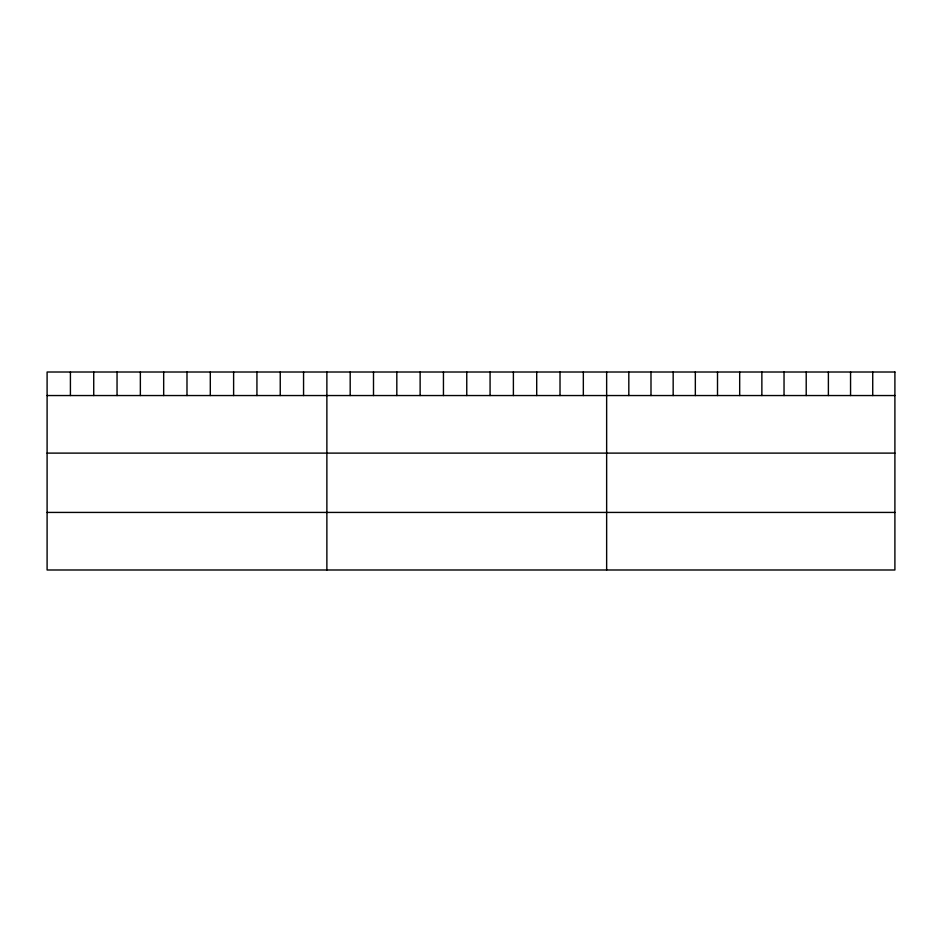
<?xml version="1.0" encoding="UTF-8"?>
<svg xmlns="http://www.w3.org/2000/svg" width="942" height="942" viewBox="0 0 942 942"><rect width="100%" height="100%" fill="white"/><g stroke="black" fill="none" stroke-linecap="round" stroke-linejoin="round"><path stroke-width="1.41" d="M47.1 395.546L894.9 395.546M47.1 453.114L894.9 453.114M47.1 512.424L894.9 512.424M872.728 372.008L872.728 395.546M850.555 372.008L850.555 395.546M828.383 372.008L828.383 395.546M806.211 372.008L806.211 395.546M784.038 372.008L784.038 395.546M761.866 372.008L761.866 395.546M739.682 372.008L739.682 395.546M717.51 372.008L717.51 395.546M695.337 372.008L695.337 395.546M673.165 372.008L673.165 395.546M650.993 372.008L650.993 395.546M628.82 372.008L628.82 395.546M606.648 372.008L606.648 569.992M583.333 372.008L583.333 395.546M560.019 372.008L560.019 395.546M536.705 372.008L536.705 395.546M513.39 372.008L513.39 395.546M490.075 372.008L490.075 395.546M466.761 372.008L466.761 395.546M443.447 372.008L443.447 395.546M420.132 372.008L420.132 395.546M396.817 372.008L396.817 395.546M373.503 372.008L373.503 395.546M350.188 372.008L350.188 395.546M326.874 372.008L326.874 569.992M303.56 372.008L303.56 395.546M280.245 372.008L280.245 395.546M256.93 372.008L256.93 395.546M233.616 372.008L233.616 395.546M210.302 372.008L210.302 395.546M186.987 372.008L186.987 395.546M163.672 372.008L163.672 395.546M140.358 372.008L140.358 395.546M117.044 372.008L117.044 395.546M93.729 372.008L93.729 395.546M70.414 372.008L70.414 395.546M894.9 372.008L47.1 372.008L47.1 569.992L894.9 569.992L894.9 372.008"/></g></svg>
